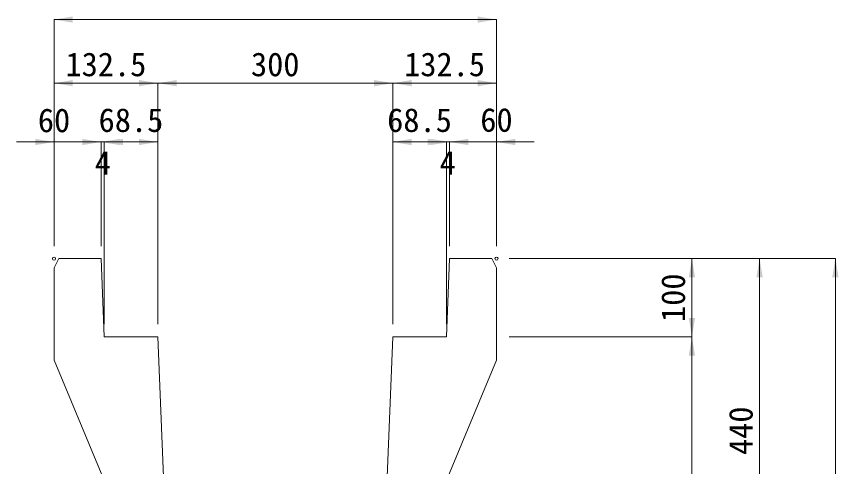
# Model space of a CAD drawing. Units: millimetres at full size; some dimension numbers follow another scale. Extents: x 190759 to 276146, y -52712 to -16236.
# Drawn here: x 219817 to 220867, y -21496 to -20920 of the extents above; entities that cross this region are included whole.
import ezdxf
from ezdxf.enums import TextEntityAlignment as Align

# ---------------------------------------------------------------- set-up
doc = ezdxf.new("R2010")
doc.units = ezdxf.units.MM
doc.header["$LTSCALE"] = 18
for name, color, linetype, lineweight in [('寸法線', 7, 'Continuous', 9), ('本体', 2, 'Continuous', 13), ('補助線', 8, 'Continuous', 13)]:
    doc.layers.add(name, color=color, linetype=linetype, lineweight=lineweight)
doc.styles.add('ＭＳ ゴシック', font='')
doc.styles.get('ＭＳ ゴシック').set_extended_font_data('MS Gothic')

# ---------------------------------------------------------------- blocks, each defined once
blk = doc.blocks.new('filled_arrow')
at = {"color": 0, "linetype": 'Continuous', "lineweight": -2}
blk.add_solid([(7.5, 1.25), (0, 0), (7.5, -1.25)], dxfattribs=at)

msp = doc.modelspace()

# ---------------------------------------------------------------- linework, layer by layer
at = {"layer": '寸法線'}
for p, q in [((219865.25, -20924.42), (220430.25, -20924.42)), ((219865.25, -21213.93), (219865.25, -20924.42)), ((220430.25, -21213.93), (220430.25, -20924.42)), ((219865.25, -21005.68), (219997.75, -21005.68)), ((219865.25, -21213.93), (219865.25, -21005.68)), ((219997.75, -21005.68), (220297.75, -21005.68)), ((219997.75, -21313.93), (219997.75, -21005.68)), ((219997.75, -21313.93), (219997.75, -21005.68)), ((220297.75, -21313.93), (220297.75, -21005.68)), ((220297.75, -21005.68), (220430.25, -21005.68)), ((220297.75, -21313.93), (220297.75, -21005.68)), ((220430.25, -21213.93), (220430.25, -21005.68)), ((219817.25, -21080.9), (219973.25, -21080.9)), ((219865.25, -21213.93), (219865.25, -21080.9)), ((219877.25, -21080.9), (219977.25, -21080.9)), ((219925.25, -21213.93), (219925.25, -21080.9)), ((219925.25, -21213.93), (219925.25, -21080.9)), ((219929.25, -21313.93), (219929.25, -21080.9)), ((219929.25, -21080.9), (219997.75, -21080.9)), ((219929.25, -21313.93), (219929.25, -21080.9)), ((219997.75, -21313.93), (219997.75, -21080.9)), ((220297.75, -21080.9), (220366.25, -21080.9)), ((220297.75, -21313.93), (220297.75, -21080.9)), ((220318.25, -21080.9), (220418.25, -21080.9)), ((220322.25, -21080.9), (220478.25, -21080.9)), ((220366.25, -21313.93), (220366.25, -21080.9)), ((220366.25, -21313.93), (220366.25, -21080.9)), ((220370.25, -21213.93), (220370.25, -21080.9)), ((220370.25, -21213.93), (220370.25, -21080.9)), ((220430.25, -21213.93), (220430.25, -21080.9)), ((220446.25, -21229.93), (220679.83, -21229.93)), ((220446.25, -21229.93), (220863.09, -21229.93)), ((220446.25, -21229.93), (220766.23, -21229.93)), ((220679.83, -21329.93), (220679.83, -21229.93)), ((220766.23, -21669.98), (220766.23, -21229.93)), ((220863.09, -22319.93), (220863.09, -21229.93)), ((220446.25, -21329.93), (220679.83, -21329.93)), ((220446.25, -21329.93), (220679.83, -21329.93)), ((220679.83, -22229.93), (220679.83, -21329.93))]:
    msp.add_line(p, q, dxfattribs=at)
at = {"layer": '本体'}
for p, q in [((219865.25, -21241.93), (219871.25, -21229.93)), ((219871.25, -21229.93), (219925.25, -21229.93)), ((219925.25, -21229.93), (219929.25, -21329.93)), ((220370.25, -21229.93), (220366.25, -21329.93)), ((220424.25, -21229.93), (220370.25, -21229.93)), ((220430.25, -21241.93), (220424.25, -21229.93)), ((219865.25, -21241.93), (219865.25, -21359.93)), ((220430.25, -21241.93), (220430.25, -21359.93)), ((219929.25, -21329.93), (219997.75, -21329.93)), ((220031.83, -22181.92), (219997.75, -21329.93)), ((220263.67, -22181.93), (220297.75, -21329.93)), ((220366.25, -21329.93), (220297.75, -21329.93)), ((219865.25, -21359.93), (219940.25, -21539.93)), ((220430.25, -21359.93), (220355.25, -21539.93))]:
    msp.add_line(p, q, dxfattribs=at)
at = {"layer": '補助線'}
for centre in [(219865.25, -21229.93), (220430.25, -21229.93)]:
    msp.add_circle(centre, 2, dxfattribs=at)

# ---------------------------------------------------------------- block references
at = {"layer": '寸法線', "xscale": 3.2, "yscale": 3.2}
for p in [(219865.25, -20924.42), (219865.25, -21005.68), (219997.75, -21005.68), (220297.75, -21005.68), (219925.25, -21080.9), (219929.25, -21080.9), (219929.25, -21080.9), (220297.75, -21080.9), (220370.25, -21080.9), (220430.25, -21080.9)]:
    msp.add_blockref('filled_arrow', p, dxfattribs=at)
for p, rotation in [((220430.25, -20924.42), 180), ((219997.75, -21005.68), 180), ((220297.75, -21005.68), 180), ((220430.25, -21005.68), 180), ((219865.25, -21080.9), 180), ((219925.25, -21080.9), 180), ((219997.75, -21080.9), 180), ((220366.25, -21080.9), 180), ((220366.25, -21080.9), 180), ((220370.25, -21080.9), 180), ((220679.83, -21229.93), 270), ((220766.23, -21229.93), 270), ((220863.09, -21229.93), 270), ((220679.83, -21329.93), 90), ((220679.83, -21329.93), 270)]:
    msp.add_blockref('filled_arrow', p, dxfattribs=dict(at, rotation=rotation))

# ---------------------------------------------------------------- texts
at = {"layer": '寸法線', "style": 'ＭＳ ゴシック'}
for s, p in [('132.5', (219931.5, -20981.68)), ('300', (220147.75, -20981.68)), ('132.5', (220364, -20981.68)), ('60', (219865.25, -21053.17)), ('68.5', (219963.5, -21052.9)), ('68.5', (220332, -21052.9)), ('60', (220430.25, -21052.68)), ('4', (219927.59, -21107.66)), ('4', (220368, -21107.42))]:
    msp.add_text(s, height=30.38, dxfattribs=at).set_placement(p, align=Align.MIDDLE_CENTER)
for s, p in [('100', (220655.83, -21279.93)), ('440', (220742.23, -21449.95))]:
    msp.add_text(s, height=30.38, rotation=90, dxfattribs=at).set_placement(p, align=Align.MIDDLE_CENTER)

doc.saveas('drawing.dxf')
